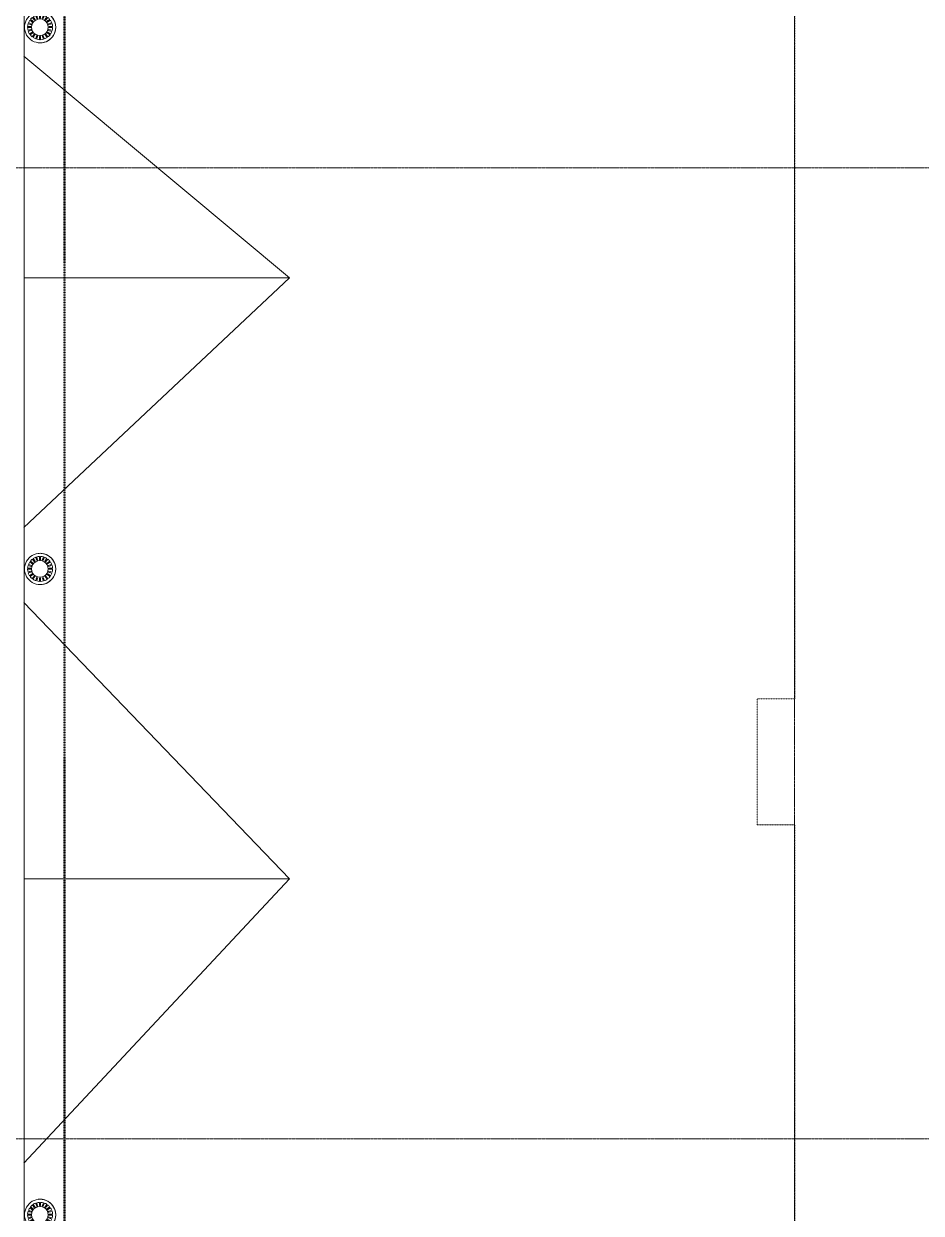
# Model space of a CAD drawing. Header units: inches. Extents: x -4218 to -1830, y 9757 to 12359.
# Drawn here: x -3851 to -3420, y 10781 to 11351 of the extents above; entities that cross this region are included whole.
import ezdxf

# ---------------------------------------------------------------- set-up
doc = ezdxf.new("R2010")
doc.units = ezdxf.units.IN
doc.header["$MEASUREMENT"] = 0
doc.linetypes.add('Dash 1_16_', pattern=[0.125, 0.0625, -0.0625])
doc.linetypes.add('Grid Line 1_2_', pattern=[0.875, 0.5, -0.125, 0.125, -0.125])
for name, color, linetype, lineweight in [('A-FLOR-4', 7, 'Dash 1_16_', 9), ('A-ROOF', 132, 'Continuous', 13), ('A-ROOF-5', 132, 'Continuous', 9), ('A-WALL-1', 113, 'Continuous', 9), ('C-PROP-LINE-1', 91, 'Dash 1_16_', 50), ('M-EQPM', 50, 'Continuous', 9), ('S-GRID-1', 1, 'Grid Line 1_2_', 9)]:
    doc.layers.add(name, color=color, linetype=linetype, lineweight=lineweight)

# ---------------------------------------------------------------- blocks, each defined once
blk = doc.blocks.new('Basic Wall _ EXT - FIBER CEMENT - SMALL - ___-2145935-BACKGROUND - ROOF PLAN')
at = {"layer": 'A-WALL-1'}
for p, q in [((-3851.22, 12109.09), (-3851.22, 9989.69)), ((-3851.11, 12108.98), (-3851.11, 9989.8))]:
    blk.add_line(p, q, dxfattribs=at)
blk = doc.blocks.new('22142613 - Roof Drains - Type A - 15_ Strainer - 8_ Drain-V177-BACKGROUND - ROOF PLAN')
at = {"layer": 'M-EQPM'}
for p, q in [((-3845.57, 11355.38), (-3845.09, 11353.91)), ((-3843.76, 11355.74), (-3843.76, 11354.17)), ((-3843.49, 11357.25), (-3843.51, 11357.25)), ((-3841.93, 11355.53), (-3842.42, 11354.01)), ((-3840.24, 11354.78), (-3841.18, 11353.48)), ((-3849.26, 11351.46), (-3847.84, 11351)), ((-3848.45, 11353.14), (-3847.24, 11352.25)), ((-3847.18, 11354.49), (-3846.29, 11353.25)), ((-3843.27, 11353.75), (-3843.49, 11353.75)), ((-3838.86, 11353.54), (-3840.19, 11352.57)), ((-3837.92, 11351.93), (-3839.5, 11351.42)), ((-3847.89, 11348.69), (-3849.31, 11348.23)), ((-3847.33, 11347.38), (-3848.55, 11346.5)), ((-3846.39, 11346.32), (-3847.28, 11345.08)), ((-3845.15, 11345.6), (-3845.63, 11344.13)), ((-3843.76, 11345.32), (-3843.76, 11343.75)), ((-3843.49, 11345.75), (-3843.27, 11345.75)), ((-3842.36, 11345.5), (-3841.86, 11343.98)), ((-3841.09, 11346.1), (-3840.13, 11344.78)), ((-3840.08, 11347.06), (-3838.75, 11346.09)), ((-3839.42, 11348.26), (-3837.85, 11347.75)), ((-3843.51, 11342.25), (-3843.49, 11342.25))]:
    blk.add_line(p, q, dxfattribs=at)
at = {"layer": 'M-EQPM', "flags": 128}
for points in [[(-3846.78, 11354.78), (-3846.35, 11354.14), (-3845.93, 11353.5)], [(-3845.16, 11353.88), (-3845.37, 11354.63), (-3845.57, 11355.38)], [(-3845.09, 11355.53), (-3844.89, 11354.78), (-3844.69, 11354.03)], [(-3843.84, 11354.16), (-3843.8, 11354.95), (-3843.76, 11355.74)], [(-3843.26, 11355.74), (-3843.3, 11354.95), (-3843.34, 11354.16)], [(-3842.5, 11354.03), (-3842.21, 11354.78), (-3841.93, 11355.53)], [(-3841.45, 11355.38), (-3841.74, 11354.63), (-3842.02, 11353.88)], [(-3841.25, 11353.5), (-3840.75, 11354.14), (-3840.24, 11354.78)], [(-3848.02, 11349.6), (-3848.76, 11349.6), (-3849.51, 11349.6)], [(-3849.5, 11350.1), (-3848.75, 11350.1), (-3848, 11350.1)], [(-3847.84, 11350.97), (-3848.55, 11351.22), (-3849.26, 11351.46)], [(-3849.09, 11351.93), (-3848.39, 11351.69), (-3847.68, 11351.45)], [(-3847.27, 11352.21), (-3847.86, 11352.68), (-3848.45, 11353.14)], [(-3848.15, 11353.54), (-3847.56, 11353.08), (-3846.96, 11352.61)], [(-3846.34, 11353.21), (-3846.76, 11353.85), (-3847.18, 11354.49)], [(-3839.83, 11354.49), (-3840.34, 11353.85), (-3840.84, 11353.21)], [(-3840.22, 11352.61), (-3839.54, 11353.08), (-3838.86, 11353.54)], [(-3838.56, 11353.14), (-3839.24, 11352.68), (-3839.92, 11352.21)], [(-3839.51, 11351.45), (-3838.71, 11351.69), (-3837.92, 11351.93)], [(-3837.76, 11351.46), (-3838.55, 11351.22), (-3839.34, 11350.97)], [(-3839.18, 11350.1), (-3838.35, 11350.1), (-3837.52, 11350.1)], [(-3837.51, 11349.6), (-3838.34, 11349.6), (-3839.17, 11349.6)], [(-3849.31, 11348.23), (-3848.61, 11348.47), (-3847.9, 11348.72)], [(-3847.75, 11348.24), (-3848.46, 11348), (-3849.17, 11347.75)], [(-3848.55, 11346.5), (-3847.96, 11346.96), (-3847.36, 11347.43)], [(-3847.08, 11347.01), (-3847.67, 11346.55), (-3848.26, 11346.09)], [(-3847.28, 11345.08), (-3846.86, 11345.72), (-3846.44, 11346.36)], [(-3846.04, 11346.06), (-3846.46, 11345.42), (-3846.88, 11344.78)], [(-3845.63, 11344.13), (-3845.43, 11344.88), (-3845.23, 11345.63)], [(-3844.75, 11345.47), (-3844.95, 11344.73), (-3845.16, 11343.98)], [(-3843.76, 11343.75), (-3843.8, 11344.54), (-3843.84, 11345.33)], [(-3843.34, 11345.33), (-3843.3, 11344.54), (-3843.26, 11343.75)], [(-3841.86, 11343.98), (-3842.15, 11344.73), (-3842.43, 11345.47)], [(-3841.96, 11345.63), (-3841.67, 11344.88), (-3841.39, 11344.13)], [(-3840.13, 11344.78), (-3840.64, 11345.42), (-3841.15, 11346.06)], [(-3840.74, 11346.36), (-3840.24, 11345.72), (-3839.73, 11345.08)], [(-3838.75, 11346.09), (-3839.43, 11346.55), (-3840.11, 11347.01)], [(-3839.83, 11347.43), (-3839.14, 11346.96), (-3838.46, 11346.5)], [(-3837.85, 11347.75), (-3838.64, 11348), (-3839.43, 11348.24)], [(-3839.29, 11348.72), (-3838.5, 11348.47), (-3837.7, 11348.23)]]:
    blk.add_lwpolyline(points, dxfattribs=at)
at = {"layer": 'M-EQPM'}
for centre, major_axis, start_param, end_param in [((-3843.51, 11349.75), (0, 7.5), 4.712389, 7.853982), ((-3843.51, 11349.75), (0, 6), 0.350212, 0.575936), ((-3843.51, 11349.75), (0, 6), 0.041679, 0.266854), ((-3843.49, 11349.75), (0, 7.5), 6.165105, 6.404016), ((-3843.51, 11349.75), (0, 6), 6.016332, 6.241507), ((-3843.49, 11349.75), (0, 7.5), 4.712389, 6.162355), ((-3843.51, 11349.75), (0, 6), 5.70725, 5.932973), ((-3843.51, 11349.75), (0, 7.5), 1.570796, 4.712389), ((-3843.51, 11349.75), (0, 6), 1.594274, 1.825954), ((-3843.51, 11349.75), (0, 6), 1.281005, 1.510903), ((-3843.51, 11349.75), (0, 6), 0.969431, 1.197636), ((-3843.51, 11349.75), (0, 6), 0.659298, 0.886064), ((-3843.59, 11349.75), (0, 4.43), 1.489558, 1.570796), ((-3843.59, 11349.75), (0, 4.43), 1.570796, 1.602628), ((-3843.59, 11349.75), (0, 4.43), 1.176609, 1.289676), ((-3843.62, 11349.75), (0, 4), 4.712389, 7.853982), ((-3843.62, 11349.75), (0, 4), 1.570796, 4.712389), ((-3843.59, 11349.75), (0, 4.43), 0.865964, 0.979022), ((-3843.59, 11349.75), (0, 4.43), 0.557275, 0.670323), ((-3843.59, 11349.75), (0, 4.43), 0.250007, 0.363046), ((-3843.59, 11349.75), (0, 4.43), 6.226668, 6.339703), ((-3843.49, 11349.75), (0, 7.5), 3.262423, 4.712389), ((-3843.59, 11349.75), (0, 4.43), 5.92014, 6.033179), ((-3843.59, 11349.75), (0, 4.43), 5.612862, 5.72591), ((-3843.59, 11349.75), (0, 4.43), 5.304163, 5.417221), ((-3843.51, 11349.75), (0, 6), 5.397121, 5.623888), ((-3843.59, 11349.75), (0, 4.43), 4.993509, 5.106576), ((-3843.59, 11349.75), (0, 4.43), 4.712389, 4.793628), ((-3843.59, 11349.75), (0, 4.43), 4.680558, 4.712389), ((-3843.51, 11349.75), (0, 6), 5.08555, 5.313754), ((-3843.51, 11349.75), (0, 6), 4.772282, 5.00218), ((-3843.51, 11349.75), (0, 6), 4.457231, 4.688911), ((-3843.51, 11349.75), (0, 6), 1.909324, 2.142701), ((-3843.51, 11349.75), (0, 6), 2.226068, 2.460891), ((-3843.59, 11349.75), (0, 4.43), 1.804928, 1.917995), ((-3843.59, 11349.75), (0, 4.43), 2.122601, 2.235659), ((-3843.51, 11349.75), (0, 6), 2.544253, 2.780128), ((-3843.59, 11349.75), (0, 4.43), 2.442231, 2.555278), ((-3843.59, 11349.75), (0, 4.43), 2.763281, 2.87632), ((-3843.51, 11349.75), (0, 6), 2.863487, 3.099914), ((-3843.59, 11349.75), (0, 4.43), 3.085075, 3.19811), ((-3843.51, 11349.75), (0, 6), 3.183271, 3.419699), ((-3843.59, 11349.75), (0, 4.43), 3.406866, 3.519904), ((-3843.51, 11349.75), (0, 6), 3.503058, 3.738932), ((-3843.59, 11349.75), (0, 4.43), 3.727907, 3.840954), ((-3843.59, 11349.75), (0, 4.43), 4.047526, 4.160584), ((-3843.51, 11349.75), (0, 6), 3.822294, 4.057117), ((-3843.59, 11349.75), (0, 4.43), 4.365191, 4.478257), ((-3843.51, 11349.75), (0, 6), 4.140484, 4.373861), ((-3843.49, 11349.75), (0, 7.5), 3.020762, 3.259673)]:
    blk.add_ellipse(centre, major_axis=major_axis, ratio=0.999788, start_param=start_param, end_param=end_param, dxfattribs=at)
blk = doc.blocks.new('22142613 - Roof Drains - Type A - 15_ Strainer - 8_ Drain-V178-BACKGROUND - ROOF PLAN')
at = {"layer": 'M-EQPM'}
for p, q in [((-3848.45, 11093.14), (-3847.24, 11092.25)), ((-3847.18, 11094.49), (-3846.29, 11093.25)), ((-3845.57, 11095.38), (-3845.09, 11093.91)), ((-3843.76, 11095.74), (-3843.76, 11094.17)), ((-3843.49, 11097.25), (-3843.51, 11097.25)), ((-3843.27, 11093.75), (-3843.49, 11093.75)), ((-3841.93, 11095.53), (-3842.42, 11094.01)), ((-3840.24, 11094.78), (-3841.2, 11093.46)), ((-3838.86, 11093.54), (-3840.19, 11092.57)), ((-3847.89, 11088.69), (-3849.31, 11088.23)), ((-3849.26, 11091.46), (-3847.84, 11091)), ((-3847.33, 11087.38), (-3848.55, 11086.5)), ((-3840.08, 11087.06), (-3838.75, 11086.09)), ((-3837.92, 11091.93), (-3839.5, 11091.42)), ((-3839.42, 11088.26), (-3837.85, 11087.75)), ((-3846.39, 11086.32), (-3847.28, 11085.08)), ((-3845.15, 11085.6), (-3845.63, 11084.13)), ((-3843.76, 11085.32), (-3843.76, 11083.75)), ((-3843.51, 11082.25), (-3843.49, 11082.25)), ((-3843.49, 11085.75), (-3843.27, 11085.75)), ((-3842.36, 11085.5), (-3841.86, 11083.98)), ((-3841.09, 11086.1), (-3840.13, 11084.78))]:
    blk.add_line(p, q, dxfattribs=at)
at = {"layer": 'M-EQPM', "flags": 128}
for points in [[(-3847.27, 11092.21), (-3847.86, 11092.68), (-3848.45, 11093.14)], [(-3848.15, 11093.54), (-3847.56, 11093.08), (-3846.96, 11092.61)], [(-3846.34, 11093.21), (-3846.76, 11093.85), (-3847.18, 11094.49)], [(-3846.78, 11094.78), (-3846.35, 11094.14), (-3845.93, 11093.5)], [(-3845.16, 11093.88), (-3845.37, 11094.63), (-3845.57, 11095.38)], [(-3845.09, 11095.53), (-3844.89, 11094.78), (-3844.69, 11094.03)], [(-3843.84, 11094.16), (-3843.8, 11094.95), (-3843.76, 11095.74)], [(-3843.26, 11095.74), (-3843.3, 11094.95), (-3843.34, 11094.16)], [(-3842.5, 11094.03), (-3842.21, 11094.78), (-3841.93, 11095.53)], [(-3841.45, 11095.38), (-3841.74, 11094.63), (-3842.02, 11093.88)], [(-3841.25, 11093.5), (-3840.75, 11094.14), (-3840.24, 11094.78)], [(-3839.83, 11094.49), (-3840.34, 11093.85), (-3840.84, 11093.21)], [(-3840.22, 11092.61), (-3839.54, 11093.08), (-3838.86, 11093.54)], [(-3838.56, 11093.14), (-3839.24, 11092.68), (-3839.92, 11092.21)], [(-3848.02, 11089.6), (-3848.76, 11089.6), (-3849.51, 11089.6)], [(-3849.5, 11090.1), (-3848.75, 11090.1), (-3848, 11090.1)], [(-3849.31, 11088.23), (-3848.61, 11088.47), (-3847.9, 11088.72)], [(-3847.84, 11090.97), (-3848.55, 11091.22), (-3849.26, 11091.46)], [(-3847.75, 11088.24), (-3848.46, 11088), (-3849.17, 11087.75)], [(-3849.09, 11091.93), (-3848.39, 11091.69), (-3847.68, 11091.45)], [(-3848.55, 11086.5), (-3847.96, 11086.96), (-3847.36, 11087.43)], [(-3847.08, 11087.01), (-3847.67, 11086.55), (-3848.26, 11086.09)], [(-3838.75, 11086.09), (-3839.43, 11086.55), (-3840.11, 11087.01)], [(-3839.83, 11087.43), (-3839.14, 11086.96), (-3838.46, 11086.5)], [(-3839.51, 11091.45), (-3838.71, 11091.69), (-3837.92, 11091.93)], [(-3837.85, 11087.75), (-3838.64, 11088), (-3839.43, 11088.24)], [(-3837.76, 11091.46), (-3838.55, 11091.22), (-3839.34, 11090.97)], [(-3839.29, 11088.72), (-3838.5, 11088.47), (-3837.7, 11088.23)], [(-3839.18, 11090.1), (-3838.35, 11090.1), (-3837.52, 11090.1)], [(-3837.51, 11089.6), (-3838.34, 11089.6), (-3839.17, 11089.6)], [(-3847.28, 11085.08), (-3846.86, 11085.72), (-3846.44, 11086.36)], [(-3846.04, 11086.06), (-3846.46, 11085.42), (-3846.88, 11084.78)], [(-3845.63, 11084.13), (-3845.43, 11084.88), (-3845.23, 11085.63)], [(-3844.75, 11085.47), (-3844.95, 11084.73), (-3845.16, 11083.98)], [(-3843.76, 11083.75), (-3843.8, 11084.54), (-3843.84, 11085.33)], [(-3843.34, 11085.33), (-3843.3, 11084.54), (-3843.26, 11083.75)], [(-3841.86, 11083.98), (-3842.15, 11084.73), (-3842.43, 11085.47)], [(-3841.96, 11085.63), (-3841.67, 11084.88), (-3841.39, 11084.13)], [(-3840.13, 11084.78), (-3840.64, 11085.42), (-3841.15, 11086.06)], [(-3840.74, 11086.36), (-3840.24, 11085.72), (-3839.73, 11085.08)]]:
    blk.add_lwpolyline(points, dxfattribs=at)
at = {"layer": 'M-EQPM'}
for centre, major_axis, start_param, end_param in [((-3843.51, 11089.75), (0, 7.5), 4.712389, 7.853982), ((-3843.51, 11089.75), (0, 6), 0.969431, 1.197636), ((-3843.51, 11089.75), (0, 6), 0.659298, 0.886064), ((-3843.62, 11089.75), (0, 4), 4.712389, 7.853982), ((-3843.59, 11089.75), (0, 4.43), 0.865964, 0.979022), ((-3843.51, 11089.75), (0, 6), 0.350212, 0.575936), ((-3843.59, 11089.75), (0, 4.43), 0.557275, 0.670323), ((-3843.59, 11089.75), (0, 4.43), 0.250007, 0.363046), ((-3843.51, 11089.75), (0, 6), 0.041679, 0.266854), ((-3843.49, 11089.75), (0, 7.5), 6.165105, 6.404016), ((-3843.59, 11089.75), (0, 4.43), 6.226668, 6.339703), ((-3843.51, 11089.75), (0, 6), 6.016332, 6.241507), ((-3843.49, 11089.75), (0, 7.5), 4.712389, 6.162355), ((-3843.59, 11089.75), (0, 4.43), 5.92014, 6.033179), ((-3843.51, 11089.75), (0, 6), 5.70725, 5.932973), ((-3843.59, 11089.75), (0, 4.43), 5.612862, 5.72591), ((-3843.59, 11089.75), (0, 4.43), 5.304163, 5.417221), ((-3843.51, 11089.75), (0, 6), 5.397121, 5.623888), ((-3843.51, 11089.75), (0, 6), 5.08555, 5.313754), ((-3843.51, 11089.75), (0, 7.5), 1.570796, 4.712389), ((-3843.51, 11089.75), (0, 6), 1.594274, 1.825954), ((-3843.51, 11089.75), (0, 6), 1.281005, 1.510903), ((-3843.51, 11089.75), (0, 6), 1.909324, 2.142701), ((-3843.59, 11089.75), (0, 4.43), 1.489558, 1.570796), ((-3843.59, 11089.75), (0, 4.43), 1.570796, 1.602628), ((-3843.59, 11089.75), (0, 4.43), 1.804928, 1.917995), ((-3843.59, 11089.75), (0, 4.43), 1.176609, 1.289676), ((-3843.62, 11089.75), (0, 4), 1.570796, 4.712389), ((-3843.59, 11089.75), (0, 4.43), 2.122601, 2.235659), ((-3843.49, 11089.75), (0, 7.5), 3.262423, 4.712389), ((-3843.59, 11089.75), (0, 4.43), 4.047526, 4.160584), ((-3843.59, 11089.75), (0, 4.43), 4.993509, 5.106576), ((-3843.59, 11089.75), (0, 4.43), 4.365191, 4.478257), ((-3843.59, 11089.75), (0, 4.43), 4.712389, 4.793628), ((-3843.59, 11089.75), (0, 4.43), 4.680558, 4.712389), ((-3843.51, 11089.75), (0, 6), 4.140484, 4.373861), ((-3843.51, 11089.75), (0, 6), 4.772282, 5.00218), ((-3843.51, 11089.75), (0, 6), 4.457231, 4.688911), ((-3843.51, 11089.75), (0, 6), 2.226068, 2.460891), ((-3843.51, 11089.75), (0, 6), 2.544253, 2.780128), ((-3843.59, 11089.75), (0, 4.43), 2.442231, 2.555278), ((-3843.59, 11089.75), (0, 4.43), 2.763281, 2.87632), ((-3843.51, 11089.75), (0, 6), 2.863487, 3.099914), ((-3843.49, 11089.75), (0, 7.5), 3.020762, 3.259673), ((-3843.59, 11089.75), (0, 4.43), 3.085075, 3.19811), ((-3843.51, 11089.75), (0, 6), 3.183271, 3.419699), ((-3843.59, 11089.75), (0, 4.43), 3.406866, 3.519904), ((-3843.51, 11089.75), (0, 6), 3.503058, 3.738932), ((-3843.59, 11089.75), (0, 4.43), 3.727907, 3.840954), ((-3843.51, 11089.75), (0, 6), 3.822294, 4.057117)]:
    blk.add_ellipse(centre, major_axis=major_axis, ratio=0.999788, start_param=start_param, end_param=end_param, dxfattribs=at)
blk = doc.blocks.new('Family - ___-2835903-BACKGROUND - ROOF PLAN')
at = {"layer": 'C-PROP-LINE-1'}
blk.add_line((-3831.82, 10009.09), (-3831.82, 12089.69), dxfattribs=at)

msp = doc.modelspace()

# ---------------------------------------------------------------- linework, layer by layer
at = {"layer": 'A-FLOR-4'}
for p, q in [((-3481.17, 11426.49), (-3481.17, 11027.44)), ((-3481.17, 11027.44), (-3499.17, 11027.44)), ((-3499.17, 11027.44), (-3499.17, 10966.96)), ((-3499.17, 10966.96), (-3481.17, 10966.96)), ((-3481.17, 10966.96), (-3481.17, 10709.41))]:
    msp.add_line(p, q, dxfattribs=at)
at = {"layer": 'A-ROOF'}
for p, q in [((-3723.71, 11229.49), (-3851.35, 11229.49)), ((-3723.71, 10940.96), (-3851.35, 10940.96))]:
    msp.add_line(p, q, dxfattribs=at)
at = {"layer": 'A-ROOF-5'}
for p, q in [((-3723.71, 11229.49), (-3851.35, 11335.91)), ((-3851.35, 11109.59), (-3723.71, 11229.49)), ((-3723.71, 10940.96), (-3851.35, 11073.68)), ((-3851.35, 10804.6), (-3723.71, 10940.96))]:
    msp.add_line(p, q, dxfattribs=at)
at = {"layer": 'S-GRID-1'}
for p, q in [((-3481.32, 9836.18), (-3481.32, 12310.35)), ((-1830.2, 11282.19), (-4168.71, 11282.19)), ((-1830.2, 10816.19), (-4168.71, 10816.19))]:
    msp.add_line(p, q, dxfattribs=at)

# ---------------------------------------------------------------- block references
at = {"layer": 'A-WALL-1'}
msp.add_blockref('Basic Wall _ EXT - FIBER CEMENT - SMALL - ___-2145935-BACKGROUND - ROOF PLAN', (0, 0), dxfattribs=at)
at = {"layer": 'C-PROP-LINE-1'}
msp.add_blockref('Family - ___-2835903-BACKGROUND - ROOF PLAN', (0, 0), dxfattribs=at)
at = {"layer": 'M-EQPM'}
for name, p in [('22142613 - Roof Drains - Type A - 15_ Strainer - 8_ Drain-V177-BACKGROUND - ROOF PLAN', (0, 0)), ('22142613 - Roof Drains - Type A - 15_ Strainer - 8_ Drain-V178-BACKGROUND - ROOF PLAN', (0, 0)), ('22142613 - Roof Drains - Type A - 15_ Strainer - 8_ Drain-V178-BACKGROUND - ROOF PLAN', (0, -310))]:
    msp.add_blockref(name, p, dxfattribs=at)

doc.saveas('drawing.dxf')
